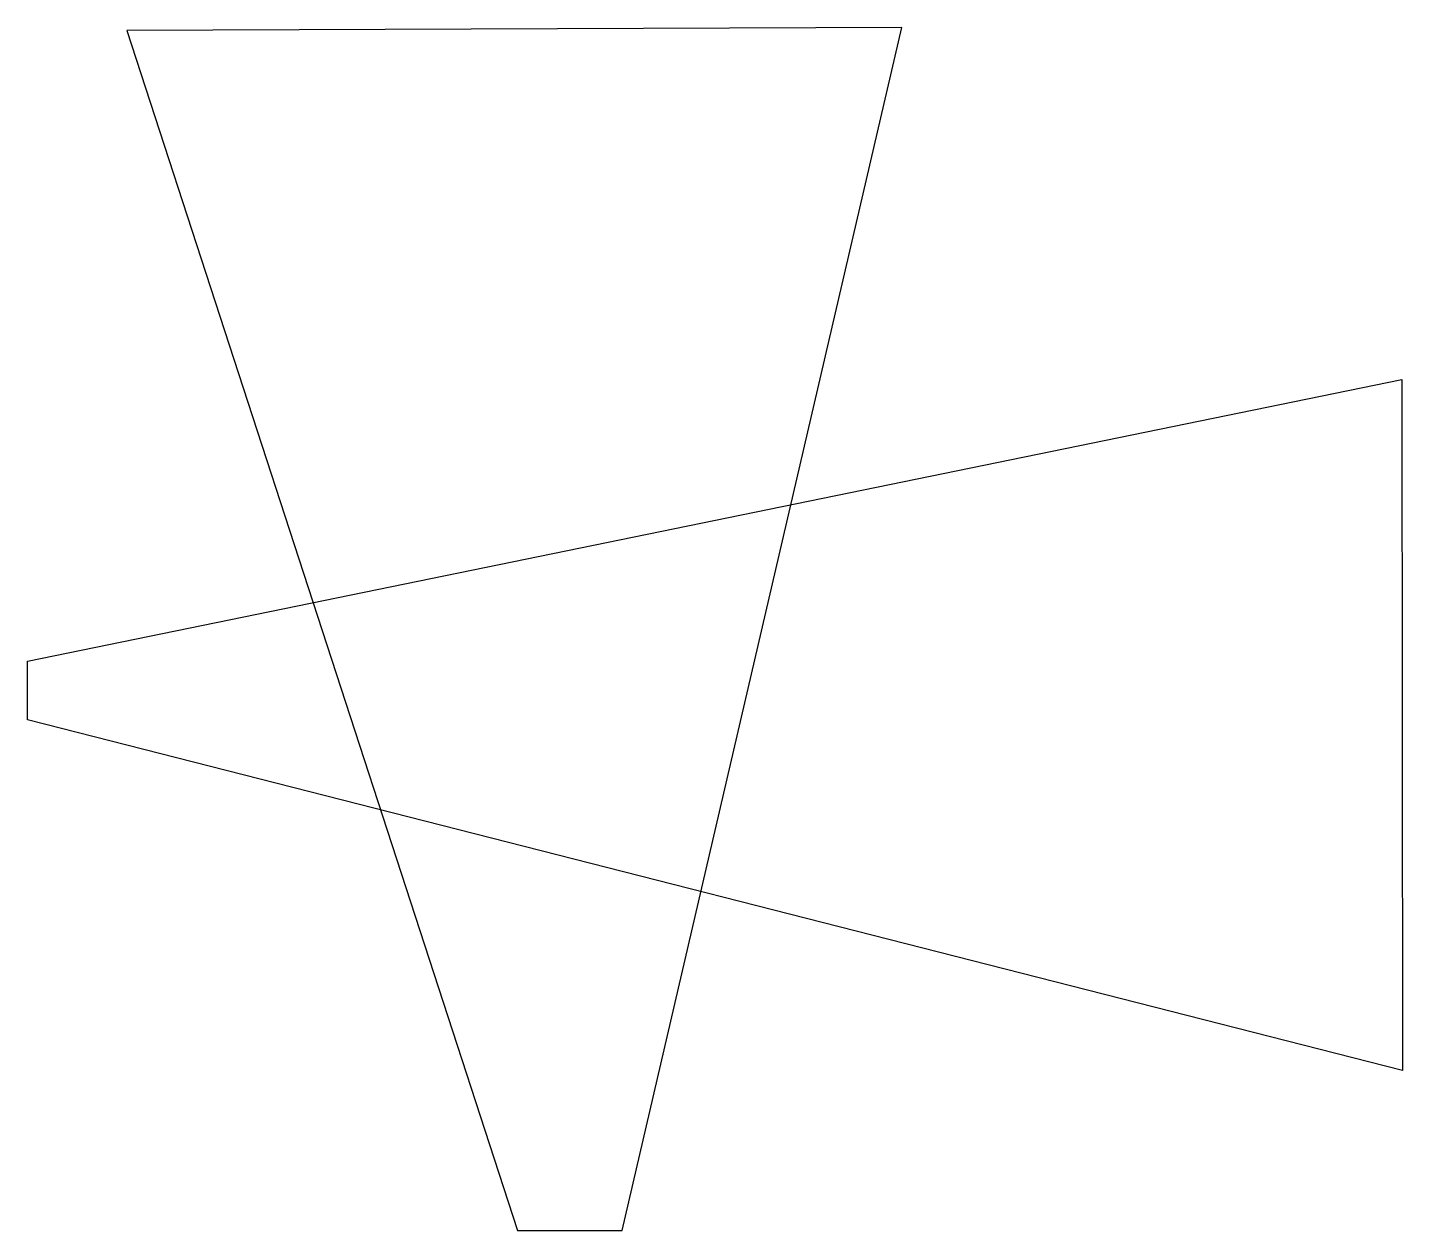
# Model space of a CAD drawing. Header units: millimetres. Extents: x 152 to 1465, y -380 to 769.
import ezdxf

# ---------------------------------------------------------------- set-up
doc = ezdxf.new("R2010")
doc.units = ezdxf.units.MM
doc.layers.add('contorno1', color=7, linetype='Continuous')
doc.layers.add('contorno2', color=7, linetype='Continuous')

msp = doc.modelspace()

# ---------------------------------------------------------------- linework, layer by layer
at = {"layer": 'contorno1'}
msp.add_polyline3d([(620, -380, 0), (720, -380, 0), (987, 769.4, 3000), (247, 766.4, 3000), (620, -380, 0)], dxfattribs=at)
at = {"layer": 'contorno2'}
msp.add_polyline3d([(152, 108, 0), (152, 164, 0), (1464.7, 432.9, 3000), (1465.3, -227.1, 3000), (152, 108, 0)], dxfattribs=at)

doc.saveas('drawing.dxf')
